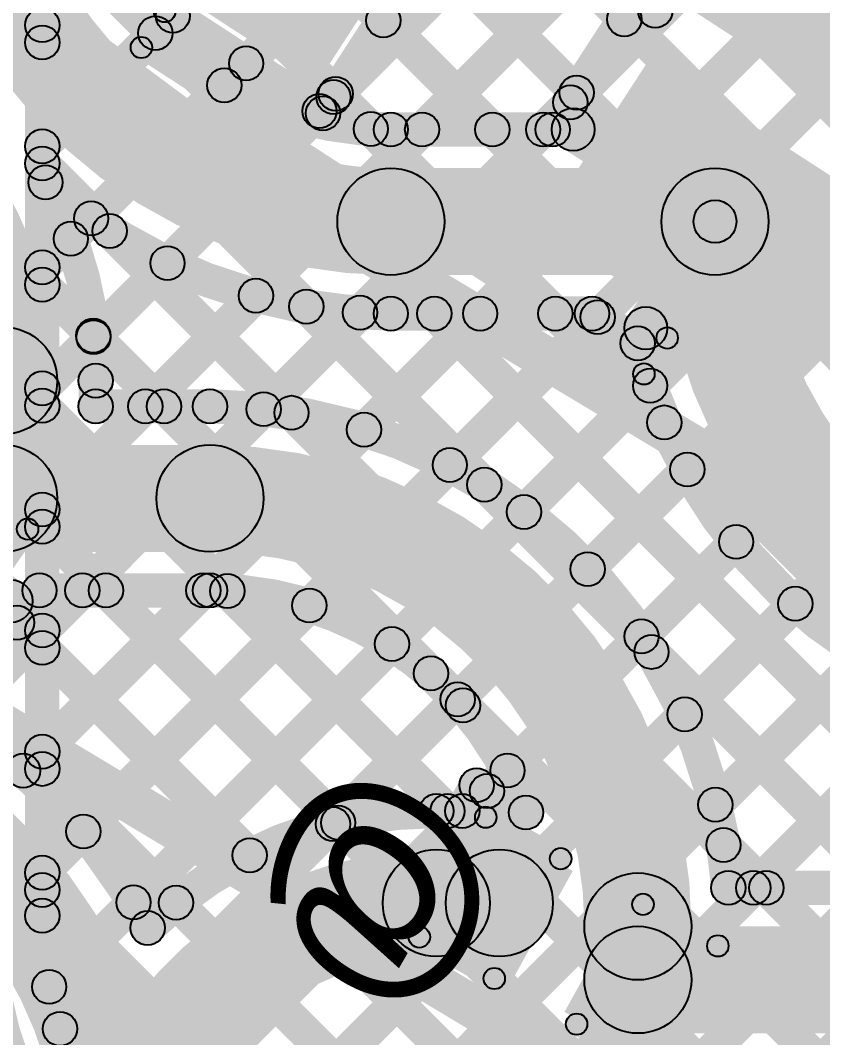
# Model space of a CAD drawing. Header units: millimetres. Extents: x -2.17 to 2.17, y -2.17 to 2.17.
# Drawn here: x -0.9051 to -0.7176, y -1.4411 to -1.2034 of the extents above; entities that cross this region are included whole.
import ezdxf

# ---------------------------------------------------------------- set-up
doc = ezdxf.new("R2010")
doc.units = ezdxf.units.MM
doc.header["$MEASUREMENT"] = 0
for name, color, linetype in [('BottomLayer', 5, 'Continuous'), ('Mechanical2', 216, 'Continuous'), ('TopLayer', 1, 'Continuous'), ('TopOverlay', 2, 'Continuous'), ('TopPaste', 8, 'Continuous'), ('TopSolder', 216, 'Continuous')]:
    doc.layers.add(name, color=color, linetype=linetype)

# ---------------------------------------------------------------- blocks, each defined once
blk = doc.blocks.new('WS2812B_M____182')
at = {"layer": 'TopLayer'}
for points in [[(0.03504, 0.05079), (0.09409, 0.05079), (0.09409, 0.01142), (0.03504, 0.01142)], [(-0.09409, -0.01142), (-0.03504, -0.01142), (-0.03504, -0.05079), (-0.09409, -0.05079)], [(0.03504, -0.01142), (0.09409, -0.01142), (0.09409, -0.05079), (0.03504, -0.05079)]]:
    blk.add_hatch(color=1, dxfattribs=at).paths.add_polyline_path(points)
at = {"layer": 'TopOverlay'}
h = blk.add_hatch(color=2, dxfattribs=at)
edge = h.paths.add_edge_path()
edge.add_arc((-0.07, -0.06), 0.0025, 0, 360)
h = blk.add_hatch(color=2, dxfattribs=at)
edge = h.paths.add_edge_path()
edge.add_arc((0.07, -0.06), 0.0025, 0, 360)
for points in [[(-0.0675, -0.07), (-0.0725, -0.07), (-0.0725, -0.06), (-0.0675, -0.06)], [(0.0725, -0.07), (0.0675, -0.07), (0.0675, -0.06), (0.0725, -0.06)], [(-0.07, -0.0725), (-0.07, -0.0675), (0.07, -0.0675), (0.07, -0.0725)]]:
    blk.add_hatch(color=2, dxfattribs=at).paths.add_polyline_path(points)
h = blk.add_hatch(color=2, dxfattribs=at)
edge = h.paths.add_edge_path()
edge.add_arc((-0.07, -0.07), 0.0025, 0, 360)
h = blk.add_hatch(color=2, dxfattribs=at)
edge = h.paths.add_edge_path()
edge.add_arc((-0.07, -0.07), 0.0025, 0, 360)
h = blk.add_hatch(color=2, dxfattribs=at)
edge = h.paths.add_edge_path()
edge.add_arc((0.07, -0.07), 0.0025, 0, 360)
h = blk.add_hatch(color=2, dxfattribs=at)
edge = h.paths.add_edge_path()
edge.add_arc((0.07, -0.07), 0.0025, 0, 360)
at = {"layer": 'TopPaste'}
for points in [[(0.03504, 0.05079), (0.09409, 0.05079), (0.09409, 0.01142), (0.03504, 0.01142)], [(-0.09409, -0.01142), (-0.03504, -0.01142), (-0.03504, -0.05079), (-0.09409, -0.05079)], [(0.03504, -0.01142), (0.09409, -0.01142), (0.09409, -0.05079), (0.03504, -0.05079)]]:
    blk.add_hatch(color=8, dxfattribs=at).paths.add_polyline_path(points)
at = {"layer": 'TopSolder'}
for points in [[(0.03104, 0.05479), (0.09809, 0.05479), (0.09809, 0.00742), (0.03104, 0.00742)], [(-0.09809, -0.00742), (-0.03104, -0.00742), (-0.03104, -0.05479), (-0.09809, -0.05479)], [(0.03104, -0.00742), (0.09809, -0.00742), (0.09809, -0.05479), (0.03104, -0.05479)]]:
    blk.add_hatch(color=216, dxfattribs=at).paths.add_polyline_path(points)
at = {"layer": 'TopOverlay'}
for centre in [(-0.07, -0.06), (0.07, -0.06), (-0.07, -0.07), (-0.07, -0.07), (0.07, -0.07), (0.07, -0.07)]:
    blk.add_circle(centre, 0.0025, dxfattribs=at)
blk = doc.blocks.new('C__0402_309')
at = {"layer": 'TopLayer'}
for points in [[(-0.0275, -0.0125), (-0.0275, 0.0125), (-0.0095, 0.0125), (-0.0095, -0.0125)], [(0.0095, -0.0125), (0.0095, 0.0125), (0.0275, 0.0125), (0.0275, -0.0125)]]:
    blk.add_hatch(color=1, dxfattribs=at).paths.add_polyline_path(points)
at = {"layer": 'TopOverlay'}
h = blk.add_hatch(color=2, dxfattribs=at)
edge = h.paths.add_edge_path()
edge.add_arc((-0.031, 0.016), 0.0025, 0, 360)
h = blk.add_hatch(color=2, dxfattribs=at)
edge = h.paths.add_edge_path()
edge.add_arc((-0.031, 0.016), 0.0025, 0, 360)
for points in [[(-0.011, 0.0185), (-0.011, 0.0135), (-0.031, 0.0135), (-0.031, 0.0185)], [(0.031, 0.0185), (0.031, 0.0135), (0.011, 0.0135), (0.011, 0.0185)], [(-0.0335, 0.016), (-0.0285, 0.016), (-0.0285, -0.016), (-0.0335, -0.016)], [(0.0285, 0.016), (0.0335, 0.016), (0.0335, -0.016), (0.0285, -0.016)], [(-0.011, -0.0135), (-0.011, -0.0185), (-0.031, -0.0185), (-0.031, -0.0135)], [(0.031, -0.0135), (0.031, -0.0185), (0.011, -0.0185), (0.011, -0.0135)]]:
    blk.add_hatch(color=2, dxfattribs=at).paths.add_polyline_path(points)
h = blk.add_hatch(color=2, dxfattribs=at)
edge = h.paths.add_edge_path()
edge.add_arc((-0.011, 0.016), 0.0025, 0, 360)
h = blk.add_hatch(color=2, dxfattribs=at)
edge = h.paths.add_edge_path()
edge.add_arc((0.011, 0.016), 0.0025, 0, 360)
h = blk.add_hatch(color=2, dxfattribs=at)
edge = h.paths.add_edge_path()
edge.add_arc((0.031, 0.016), 0.0025, 0, 360)
h = blk.add_hatch(color=2, dxfattribs=at)
edge = h.paths.add_edge_path()
edge.add_arc((0.031, 0.016), 0.0025, 0, 360)
h = blk.add_hatch(color=2, dxfattribs=at)
edge = h.paths.add_edge_path()
edge.add_arc((-0.031, -0.016), 0.0025, 0, 360)
h = blk.add_hatch(color=2, dxfattribs=at)
edge = h.paths.add_edge_path()
edge.add_arc((-0.031, -0.016), 0.0025, 0, 360)
h = blk.add_hatch(color=2, dxfattribs=at)
edge = h.paths.add_edge_path()
edge.add_arc((-0.011, -0.016), 0.0025, 0, 360)
h = blk.add_hatch(color=2, dxfattribs=at)
edge = h.paths.add_edge_path()
edge.add_arc((0.011, -0.016), 0.0025, 0, 360)
h = blk.add_hatch(color=2, dxfattribs=at)
edge = h.paths.add_edge_path()
edge.add_arc((0.031, -0.016), 0.0025, 0, 360)
h = blk.add_hatch(color=2, dxfattribs=at)
edge = h.paths.add_edge_path()
edge.add_arc((0.031, -0.016), 0.0025, 0, 360)
at = {"layer": 'TopPaste'}
for points in [[(-0.0275, -0.0125), (-0.0275, 0.0125), (-0.0095, 0.0125), (-0.0095, -0.0125)], [(0.0095, -0.0125), (0.0095, 0.0125), (0.0275, 0.0125), (0.0275, -0.0125)]]:
    blk.add_hatch(color=8, dxfattribs=at).paths.add_polyline_path(points)
at = {"layer": 'TopSolder'}
for points in [[(-0.02986, -0.01486), (-0.02986, 0.01486), (-0.00714, 0.01486), (-0.00714, -0.01486)], [(0.00714, -0.01486), (0.00714, 0.01486), (0.02986, 0.01486), (0.02986, -0.01486)]]:
    blk.add_hatch(color=216, dxfattribs=at).paths.add_polyline_path(points)
at = {"layer": 'TopOverlay'}
for centre in [(-0.031, 0.016), (-0.031, 0.016), (-0.011, 0.016), (0.011, 0.016), (0.031, 0.016), (0.031, 0.016), (-0.031, -0.016), (-0.031, -0.016), (-0.011, -0.016), (0.011, -0.016), (0.031, -0.016), (0.031, -0.016)]:
    blk.add_circle(centre, 0.0025, dxfattribs=at)
blk = doc.blocks.new('C__0402_310')
at = {"layer": 'TopLayer'}
for points in [[(-0.0275, -0.0125), (-0.0275, 0.0125), (-0.0095, 0.0125), (-0.0095, -0.0125)], [(0.0095, -0.0125), (0.0095, 0.0125), (0.0275, 0.0125), (0.0275, -0.0125)]]:
    blk.add_hatch(color=1, dxfattribs=at).paths.add_polyline_path(points)
at = {"layer": 'TopOverlay'}
h = blk.add_hatch(color=2, dxfattribs=at)
edge = h.paths.add_edge_path()
edge.add_arc((-0.031, 0.016), 0.0025, 0, 360)
h = blk.add_hatch(color=2, dxfattribs=at)
edge = h.paths.add_edge_path()
edge.add_arc((-0.031, 0.016), 0.0025, 0, 360)
for points in [[(-0.011, 0.0185), (-0.011, 0.0135), (-0.031, 0.0135), (-0.031, 0.0185)], [(0.031, 0.0185), (0.031, 0.0135), (0.011, 0.0135), (0.011, 0.0185)], [(-0.0335, 0.016), (-0.0285, 0.016), (-0.0285, -0.016), (-0.0335, -0.016)], [(0.0285, 0.016), (0.0335, 0.016), (0.0335, -0.016), (0.0285, -0.016)], [(-0.011, -0.0135), (-0.011, -0.0185), (-0.031, -0.0185), (-0.031, -0.0135)], [(0.031, -0.0135), (0.031, -0.0185), (0.011, -0.0185), (0.011, -0.0135)]]:
    blk.add_hatch(color=2, dxfattribs=at).paths.add_polyline_path(points)
h = blk.add_hatch(color=2, dxfattribs=at)
edge = h.paths.add_edge_path()
edge.add_arc((-0.011, 0.016), 0.0025, 0, 360)
h = blk.add_hatch(color=2, dxfattribs=at)
edge = h.paths.add_edge_path()
edge.add_arc((0.011, 0.016), 0.0025, 0, 360)
h = blk.add_hatch(color=2, dxfattribs=at)
edge = h.paths.add_edge_path()
edge.add_arc((0.031, 0.016), 0.0025, 0, 360)
h = blk.add_hatch(color=2, dxfattribs=at)
edge = h.paths.add_edge_path()
edge.add_arc((0.031, 0.016), 0.0025, 0, 360)
h = blk.add_hatch(color=2, dxfattribs=at)
edge = h.paths.add_edge_path()
edge.add_arc((-0.031, -0.016), 0.0025, 0, 360)
h = blk.add_hatch(color=2, dxfattribs=at)
edge = h.paths.add_edge_path()
edge.add_arc((-0.031, -0.016), 0.0025, 0, 360)
h = blk.add_hatch(color=2, dxfattribs=at)
edge = h.paths.add_edge_path()
edge.add_arc((-0.011, -0.016), 0.0025, 0, 360)
h = blk.add_hatch(color=2, dxfattribs=at)
edge = h.paths.add_edge_path()
edge.add_arc((0.011, -0.016), 0.0025, 0, 360)
h = blk.add_hatch(color=2, dxfattribs=at)
edge = h.paths.add_edge_path()
edge.add_arc((0.031, -0.016), 0.0025, 0, 360)
h = blk.add_hatch(color=2, dxfattribs=at)
edge = h.paths.add_edge_path()
edge.add_arc((0.031, -0.016), 0.0025, 0, 360)
at = {"layer": 'TopPaste'}
for points in [[(-0.0275, -0.0125), (-0.0275, 0.0125), (-0.0095, 0.0125), (-0.0095, -0.0125)], [(0.0095, -0.0125), (0.0095, 0.0125), (0.0275, 0.0125), (0.0275, -0.0125)]]:
    blk.add_hatch(color=8, dxfattribs=at).paths.add_polyline_path(points)
at = {"layer": 'TopSolder'}
for points in [[(-0.02986, -0.01486), (-0.02986, 0.01486), (-0.00714, 0.01486), (-0.00714, -0.01486)], [(0.00714, -0.01486), (0.00714, 0.01486), (0.02986, 0.01486), (0.02986, -0.01486)]]:
    blk.add_hatch(color=216, dxfattribs=at).paths.add_polyline_path(points)
at = {"layer": 'TopOverlay'}
for centre in [(-0.031, 0.016), (-0.031, 0.016), (-0.011, 0.016), (0.011, 0.016), (0.031, 0.016), (0.031, 0.016), (-0.031, -0.016), (-0.031, -0.016), (-0.011, -0.016), (0.011, -0.016), (0.031, -0.016), (0.031, -0.016)]:
    blk.add_circle(centre, 0.0025, dxfattribs=at)

msp = doc.modelspace()

# ---------------------------------------------------------------- hatches: boundary and pattern name
at = {"layer": 'BottomLayer'}
for points in [[(-0.896, -1.41261), (-0.904, -1.41261), (-0.904, -0.84648), (-0.896, -0.84648)], [(-0.89717, -1.20739), (-0.90283, -1.20173), (-0.6789, -0.9778), (-0.67324, -0.98346)], [(-0.89717, -1.23567), (-0.90283, -1.23002), (-0.67134, -0.99852), (-0.66568, -1.00418)], [(-0.86284, -1.48419), (-0.8685, -1.47853), (-0.39683, -1.00686), (-0.39117, -1.01252)], [(-0.89717, -1.26396), (-0.90283, -1.2583), (-0.66496, -1.02043), (-0.6593, -1.02609)], [(-0.90283, -1.04172), (-0.89717, -1.03606), (-0.43141, -1.50183), (-0.43706, -1.50748)], [(-0.84491, -1.49454), (-0.85057, -1.48889), (-0.39683, -1.03514), (-0.39117, -1.0408)], [(-0.89717, -1.29224), (-0.90283, -1.28658), (-0.65561, -1.03937), (-0.64995, -1.04502)], [(-0.89717, -1.32053), (-0.90283, -1.31487), (-0.64187, -1.05391), (-0.63621, -1.05957)], [(-0.89717, -1.34881), (-0.90283, -1.34315), (-0.62385, -1.06417), (-0.61819, -1.06983)], [(-0.90283, -1.07), (-0.89717, -1.06435), (-0.46015, -1.50137), (-0.46581, -1.50703)], [(-0.82274, -1.50066), (-0.8284, -1.495), (-0.39683, -1.06343), (-0.39117, -1.06908)], [(-0.89717, -1.37709), (-0.90283, -1.37144), (-0.60016, -1.06877), (-0.59451, -1.07443)], [(-0.89555, -1.43204), (-0.90121, -1.42639), (-0.5436, -1.06878), (-0.53795, -1.07444)], [(-0.88843, -1.45321), (-0.89409, -1.44755), (-0.51532, -1.06878), (-0.50966, -1.07444)], [(-0.87733, -1.47039), (-0.88298, -1.46473), (-0.48704, -1.06878), (-0.48138, -1.07444)], [(-0.89717, -1.40538), (-0.90283, -1.39972), (-0.57417, -1.07107), (-0.56852, -1.07672)], [(-0.90283, -1.09829), (-0.89717, -1.09263), (-0.48889, -1.50091), (-0.49455, -1.50657)], [(-0.79549, -1.50169), (-0.80115, -1.49603), (-0.39683, -1.09171), (-0.39117, -1.09737)], [(-0.90283, -1.12657), (-0.89717, -1.12092), (-0.51763, -1.50045), (-0.52329, -1.50611)], [(-0.76765, -1.50213), (-0.77331, -1.49647), (-0.39683, -1.12), (-0.39117, -1.12565)], [(-0.90283, -1.15486), (-0.89717, -1.1492), (-0.54637, -1.5), (-0.55203, -1.50565)], [(-0.90283, -1.18314), (-0.89717, -1.17748), (-0.57512, -1.49954), (-0.58077, -1.5052)], [(-0.90283, -1.21143), (-0.89717, -1.20577), (-0.60386, -1.49908), (-0.60952, -1.50474)], [(-0.90283, -1.23971), (-0.89717, -1.23405), (-0.6326, -1.49862), (-0.63826, -1.50428)], [(-0.90283, -1.26799), (-0.89717, -1.26234), (-0.66134, -1.49817), (-0.667, -1.50382)], [(-0.90283, -1.29628), (-0.89717, -1.29062), (-0.69008, -1.49771), (-0.69574, -1.50337)], [(-0.90283, -1.32456), (-0.89717, -1.31891), (-0.71883, -1.49725), (-0.72448, -1.50291)], [(-0.90283, -1.35285), (-0.89717, -1.34719), (-0.74757, -1.49679), (-0.75323, -1.50245)], [(-0.90283, -1.38113), (-0.89717, -1.37547), (-0.77631, -1.49634), (-0.78197, -1.50199)], [(-0.90283, -1.40942), (-0.89717, -1.40376), (-0.80505, -1.49588), (-0.81071, -1.50153)], [(-0.89867, -1.44186), (-0.89301, -1.4362), (-0.83759, -1.49162), (-0.84325, -1.49728)]]:
    msp.add_hatch(color=5, dxfattribs=at).paths.add_polyline_path(points)
h = msp.add_hatch(color=5, dxfattribs=at)
edge = h.paths.add_edge_path()
edge.add_arc((-0.9, -1.20456), 0.004, 0, 360)
h = msp.add_hatch(color=5, dxfattribs=at)
edge = h.paths.add_edge_path()
edge.add_arc((-0.9, -1.2086), 0.004, 0, 360)
h = msp.add_hatch(color=5, dxfattribs=at)
edge = h.paths.add_edge_path()
edge.add_arc((-0.9, -1.23284), 0.004, 0, 360)
h = msp.add_hatch(color=5, dxfattribs=at)
edge = h.paths.add_edge_path()
edge.add_arc((-0.9, -1.23688), 0.004, 0, 360)
h = msp.add_hatch(color=5, dxfattribs=at)
edge = h.paths.add_edge_path()
edge.add_arc((-0.9, -1.26113), 0.004, 0, 360)
h = msp.add_hatch(color=5, dxfattribs=at)
edge = h.paths.add_edge_path()
edge.add_arc((-0.9, -1.26517), 0.004, 0, 360)
h = msp.add_hatch(color=5, dxfattribs=at)
edge = h.paths.add_edge_path()
edge.add_arc((-0.9, -1.28941), 0.004, 0, 360)
h = msp.add_hatch(color=5, dxfattribs=at)
edge = h.paths.add_edge_path()
edge.add_arc((-0.9, -1.29345), 0.004, 0, 360)
h = msp.add_hatch(color=5, dxfattribs=at)
edge = h.paths.add_edge_path()
edge.add_arc((-0.9, -1.3177), 0.004, 0, 360)
h = msp.add_hatch(color=5, dxfattribs=at)
edge = h.paths.add_edge_path()
edge.add_arc((-0.9, -1.32173), 0.004, 0, 360)
h = msp.add_hatch(color=5, dxfattribs=at)
edge = h.paths.add_edge_path()
edge.add_arc((-0.9, -1.34598), 0.004, 0, 360)
h = msp.add_hatch(color=5, dxfattribs=at)
edge = h.paths.add_edge_path()
edge.add_arc((-0.9, -1.35002), 0.004, 0, 360)
h = msp.add_hatch(color=5, dxfattribs=at)
edge = h.paths.add_edge_path()
edge.add_arc((-0.9, -1.37427), 0.004, 0, 360)
h = msp.add_hatch(color=5, dxfattribs=at)
edge = h.paths.add_edge_path()
edge.add_arc((-0.9, -1.3783), 0.004, 0, 360)
h = msp.add_hatch(color=5, dxfattribs=at)
edge = h.paths.add_edge_path()
edge.add_arc((-0.9, -1.40255), 0.004, 0, 360)
h = msp.add_hatch(color=5, dxfattribs=at)
edge = h.paths.add_edge_path()
edge.add_arc((-0.9, -1.40659), 0.004, 0, 360)
h = msp.add_hatch(color=5, dxfattribs=at)
edge = h.paths.add_edge_path()
edge.add_arc((-0.9, -1.41261), 0.004, 0, 360)
h = msp.add_hatch(color=5, dxfattribs=at)
edge = h.paths.add_edge_path()
edge.add_arc((-0.9, -1.41261), 0.004, 0, 360)
h = msp.add_hatch(color=5, dxfattribs=at)
edge = h.paths.add_edge_path()
edge.add_arc((-0.89838, -1.42922), 0.004, 0, 360)
h = msp.add_hatch(color=5, dxfattribs=at)
edge = h.paths.add_edge_path()
edge.add_arc((-0.89584, -1.43903), 0.004, 0, 360)
at = {"layer": 'TopLayer'}
for points in [[(-0.82911, -1.22418), (-0.83476, -1.21852), (-0.76285, -1.14661), (-0.75719, -1.15226)], [(-0.80841, -1.23176), (-0.81407, -1.22611), (-0.7352, -1.14725), (-0.72955, -1.1529)], [(-0.80086, -1.17197), (-0.7952, -1.16631), (-0.76117, -1.20035), (-0.76683, -1.206)], [(-0.83105, -1.22732), (-0.83776, -1.22297), (-0.80651, -1.17485), (-0.7998, -1.17921)], [(-0.812, -1.18912), (-0.80634, -1.18346), (-0.77231, -1.2175), (-0.77796, -1.22315)], [(-0.8871, -1.19569), (-0.88275, -1.18898), (-0.83222, -1.22179), (-0.83658, -1.2285)], [(-0.76313, -1.20183), (-0.75877, -1.19512), (-0.75458, -1.19785), (-0.75893, -1.20456)], [(-0.77737, -1.23111), (-0.78408, -1.22676), (-0.7643, -1.1963), (-0.75759, -1.20066)], [(-0.87074, -1.20924), (-0.8764, -1.20359), (-0.87233, -1.19952), (-0.86668, -1.20518)], [(-0.82313, -1.20627), (-0.81748, -1.20061), (-0.79198, -1.22611), (-0.79764, -1.23176)], [(-0.85464, -1.22143), (-0.8603, -1.21577), (-0.85518, -1.21066), (-0.84953, -1.21631)], [(-0.83238, -1.22745), (-0.83804, -1.22179), (-0.83476, -1.21852), (-0.82911, -1.22418)], [(-0.83427, -1.22342), (-0.82861, -1.21776), (-0.8204, -1.22597), (-0.82606, -1.23162)], [(-0.78013, -1.23176), (-0.78578, -1.22611), (-0.77943, -1.21976), (-0.77378, -1.22541)], [(-0.81854, -1.23294), (-0.81854, -1.22494), (-0.78073, -1.22494), (-0.78073, -1.23294)], [(-0.77866, -1.2331), (-0.77322, -1.22471), (-0.74007, -1.24624), (-0.74551, -1.25463)], [(-0.81854, -1.26294), (-0.81854, -1.23794), (-0.74279, -1.23794), (-0.74279, -1.26294)], [(-0.89049, -1.25728), (-0.89615, -1.25162), (-0.89141, -1.24689), (-0.88576, -1.25254)], [(-0.74551, -1.25463), (-0.74007, -1.24624), (-0.70692, -1.26777), (-0.71236, -1.27616)], [(-0.88707, -1.25547), (-0.88141, -1.24981), (-0.83894, -1.29228), (-0.8446, -1.29794)], [(-0.75476, -1.27805), (-0.76315, -1.27261), (-0.74698, -1.24771), (-0.7386, -1.25316)], [(-0.8852, -1.28027), (-0.89086, -1.27462), (-0.87357, -1.25732), (-0.86791, -1.26298)], [(-0.87308, -1.29644), (-0.87874, -1.29078), (-0.8529, -1.26494), (-0.84725, -1.2706)], [(-0.84545, -1.29709), (-0.85111, -1.29143), (-0.82857, -1.26889), (-0.82291, -1.27455)], [(-0.8411, -1.27315), (-0.83545, -1.26749), (-0.79385, -1.30909), (-0.7995, -1.31475)], [(-0.81854, -1.27594), (-0.81854, -1.26794), (-0.77153, -1.26794), (-0.77153, -1.27594)], [(-0.77371, -1.27529), (-0.76935, -1.26858), (-0.75867, -1.27552), (-0.76302, -1.28223)], [(-0.82198, -1.3019), (-0.82763, -1.29624), (-0.8005, -1.26911), (-0.79484, -1.27476)], [(-0.81121, -1.27476), (-0.80555, -1.26911), (-0.6714, -1.40325), (-0.67706, -1.40891)], [(-0.80193, -1.31014), (-0.80759, -1.30449), (-0.77306, -1.26995), (-0.7674, -1.27561)], [(-0.78292, -1.27476), (-0.77726, -1.26911), (-0.75183, -1.29455), (-0.75748, -1.3002)], [(-0.8909, -1.27992), (-0.88524, -1.27427), (-0.86873, -1.29078), (-0.87438, -1.29644)], [(-0.8965, -1.31511), (-0.9215, -1.31511), (-0.9215, -1.28761), (-0.8965, -1.28761)], [(-0.8835, -1.29361), (-0.8915, -1.29361), (-0.8915, -1.28761), (-0.8835, -1.28761)], [(-0.78461, -1.3211), (-0.79027, -1.31544), (-0.76078, -1.28596), (-0.75512, -1.29161)], [(-0.8875, -1.29761), (-0.8875, -1.28961), (-0.86082, -1.28961), (-0.86082, -1.29761)], [(-0.909, -1.32761), (-0.909, -1.30261), (-0.86082, -1.30261), (-0.86082, -1.32761)], [(-0.7697, -1.33447), (-0.77535, -1.32882), (-0.75208, -1.30554), (-0.74643, -1.3112)], [(-0.75713, -1.35019), (-0.76279, -1.34453), (-0.74069, -1.32244), (-0.73503, -1.32809)], [(-0.92571, -1.33232), (-0.91998, -1.32413), (-0.90441, -1.33502), (-0.91015, -1.34322)], [(-0.90064, -1.34061), (-0.90064, -1.33261), (-0.86082, -1.33261), (-0.86082, -1.34061)], [(-0.91808, -1.36972), (-0.92374, -1.36407), (-0.89346, -1.33378), (-0.8878, -1.33944)], [(-0.91593, -1.36542), (-0.92248, -1.36083), (-0.90392, -1.33432), (-0.89736, -1.3389)], [(-0.90163, -1.38156), (-0.90729, -1.3759), (-0.86517, -1.33378), (-0.85951, -1.33944)], [(-0.88795, -1.33944), (-0.8823, -1.33378), (-0.82802, -1.38806), (-0.83367, -1.39372)], [(-0.85956, -1.33954), (-0.85391, -1.33389), (-0.80248, -1.38531), (-0.80814, -1.39097)], [(-0.88755, -1.39576), (-0.89321, -1.3901), (-0.84041, -1.3373), (-0.83475, -1.34296)], [(-0.74705, -1.3684), (-0.75271, -1.36274), (-0.72686, -1.33689), (-0.72121, -1.34255)], [(-0.90873, -1.34695), (-0.90307, -1.34129), (-0.8487, -1.39567), (-0.85435, -1.40132)], [(-0.87584, -1.41233), (-0.88149, -1.40667), (-0.82112, -1.3463), (-0.81546, -1.35196)], [(-0.76046, -1.35379), (-0.7548, -1.34814), (-0.69969, -1.40325), (-0.70535, -1.40891)], [(-0.73987, -1.3895), (-0.74552, -1.38384), (-0.71063, -1.34895), (-0.70498, -1.3546)], [(-0.81201, -1.35882), (-0.80635, -1.35316), (-0.79887, -1.36064), (-0.80453, -1.3663)], [(-0.92038, -1.36358), (-0.91472, -1.35793), (-0.8659, -1.40674), (-0.87156, -1.4124)], [(-0.82925, -1.39403), (-0.83491, -1.38837), (-0.80578, -1.35924), (-0.80012, -1.3649)], [(-0.73099, -1.40891), (-0.73665, -1.40325), (-0.6918, -1.3584), (-0.68615, -1.36406)], [(-0.79323, -1.38629), (-0.79889, -1.38063), (-0.79411, -1.37586), (-0.78845, -1.38151)], [(-0.79834, -1.39008), (-0.80534, -1.3862), (-0.802, -1.38017), (-0.795, -1.38405)], [(-0.80044, -1.38561), (-0.79656, -1.37861), (-0.78503, -1.38501), (-0.7889, -1.392)], [(-0.80793, -1.39214), (-0.80793, -1.38414), (-0.80184, -1.38414), (-0.80184, -1.39214)], [(-0.74365, -1.39889), (-0.73799, -1.39323), (-0.72797, -1.40325), (-0.73363, -1.40891)], [(-0.80793, -1.42214), (-0.80793, -1.39714), (-0.79318, -1.39714), (-0.79318, -1.42214)], [(-0.73966, -1.41008), (-0.73966, -1.40208), (-0.65123, -1.40208), (-0.65123, -1.41008)], [(-0.74832, -1.42758), (-0.77332, -1.42758), (-0.77332, -1.41511), (-0.74832, -1.41511)], [(-0.76082, -1.44008), (-0.76082, -1.41508), (-0.65123, -1.41508), (-0.65123, -1.44008)]]:
    msp.add_hatch(color=1, dxfattribs=at).paths.add_polyline_path(points)
h = msp.add_hatch(color=1, dxfattribs=at)
edge = h.paths.add_edge_path()
edge.add_arc((-0.75675, -1.2012), 0.004, 0, 360)
h = msp.add_hatch(color=1, dxfattribs=at)
edge = h.paths.add_edge_path()
edge.add_arc((-0.75675, -1.2012), 0.004, 0, 360)
h = msp.add_hatch(color=1, dxfattribs=at)
edge = h.paths.add_edge_path()
edge.add_arc((-0.8695, -1.20235), 0.004, 0, 360)
h = msp.add_hatch(color=1, dxfattribs=at)
edge = h.paths.add_edge_path()
edge.add_arc((-0.8203, -1.20344), 0.004, 0, 360)
h = msp.add_hatch(color=1, dxfattribs=at)
edge = h.paths.add_edge_path()
edge.add_arc((-0.764, -1.20318), 0.004, 0, 360)
h = msp.add_hatch(color=1, dxfattribs=at)
edge = h.paths.add_edge_path()
edge.add_arc((-0.87357, -1.20642), 0.004, 0, 360)
h = msp.add_hatch(color=1, dxfattribs=at)
edge = h.paths.add_edge_path()
edge.add_arc((-0.85236, -1.21349), 0.004, 0, 360)
h = msp.add_hatch(color=1, dxfattribs=at)
edge = h.paths.add_edge_path()
edge.add_arc((-0.85747, -1.2186), 0.004, 0, 360)
h = msp.add_hatch(color=1, dxfattribs=at)
edge = h.paths.add_edge_path()
edge.add_arc((-0.83144, -1.22059), 0.004, 0, 360)
h = msp.add_hatch(color=1, dxfattribs=at)
edge = h.paths.add_edge_path()
edge.add_arc((-0.77514, -1.22032), 0.004, 0, 360)
h = msp.add_hatch(color=1, dxfattribs=at)
edge = h.paths.add_edge_path()
edge.add_arc((-0.83194, -1.22135), 0.004, 0, 360)
h = msp.add_hatch(color=1, dxfattribs=at)
edge = h.paths.add_edge_path()
edge.add_arc((-0.83194, -1.22135), 0.004, 0, 360)
h = msp.add_hatch(color=1, dxfattribs=at)
edge = h.paths.add_edge_path()
edge.add_arc((-0.7766, -1.22259), 0.004, 0, 360)
h = msp.add_hatch(color=1, dxfattribs=at)
edge = h.paths.add_edge_path()
edge.add_arc((-0.83521, -1.22462), 0.004, 0, 360)
h = msp.add_hatch(color=1, dxfattribs=at)
edge = h.paths.add_edge_path()
edge.add_arc((-0.8344, -1.22515), 0.004, 0, 360)
h = msp.add_hatch(color=1, dxfattribs=at)
edge = h.paths.add_edge_path()
edge.add_arc((-0.8344, -1.22515), 0.004, 0, 360)
h = msp.add_hatch(color=1, dxfattribs=at)
edge = h.paths.add_edge_path()
edge.add_arc((-0.77594, -1.22891), 0.005, 0, 360)
h = msp.add_hatch(color=1, dxfattribs=at)
edge = h.paths.add_edge_path()
edge.add_arc((-0.82323, -1.2288), 0.004, 0, 360)
h = msp.add_hatch(color=1, dxfattribs=at)
edge = h.paths.add_edge_path()
edge.add_arc((-0.81854, -1.22894), 0.004, 0, 360)
h = msp.add_hatch(color=1, dxfattribs=at)
edge = h.paths.add_edge_path()
edge.add_arc((-0.81854, -1.22894), 0.004, 0, 360)
h = msp.add_hatch(color=1, dxfattribs=at)
edge = h.paths.add_edge_path()
edge.add_arc((-0.81124, -1.22894), 0.004, 0, 360)
h = msp.add_hatch(color=1, dxfattribs=at)
edge = h.paths.add_edge_path()
edge.add_arc((-0.79481, -1.22894), 0.004, 0, 360)
h = msp.add_hatch(color=1, dxfattribs=at)
edge = h.paths.add_edge_path()
edge.add_arc((-0.78295, -1.22894), 0.004, 0, 360)
h = msp.add_hatch(color=1, dxfattribs=at)
edge = h.paths.add_edge_path()
edge.add_arc((-0.78073, -1.22894), 0.004, 0, 360)
h = msp.add_hatch(color=1, dxfattribs=at)
edge = h.paths.add_edge_path()
edge.add_arc((-0.78073, -1.22894), 0.004, 0, 360)
h = msp.add_hatch(color=1, dxfattribs=at)
edge = h.paths.add_edge_path()
edge.add_arc((-0.89924, -1.24127), 0.004, 0, 360)
h = msp.add_hatch(color=1, dxfattribs=at)
edge = h.paths.add_edge_path()
edge.add_arc((-0.89924, -1.24127), 0.004, 0, 360)
h = msp.add_hatch(color=1, dxfattribs=at)
edge = h.paths.add_edge_path()
edge.add_arc((-0.81854, -1.25044), 0.0125, 0, 360)
h = msp.add_hatch(color=1, dxfattribs=at)
edge = h.paths.add_edge_path()
edge.add_arc((-0.81854, -1.25044), 0.0125, 0, 360)
h = msp.add_hatch(color=1, dxfattribs=at)
edge = h.paths.add_edge_path()
edge.add_arc((-0.74279, -1.25044), 0.0125, 0, 360)
h = msp.add_hatch(color=1, dxfattribs=at)
edge = h.paths.add_edge_path()
edge.add_arc((-0.74279, -1.25044), 0.0125, 0, 360)
h = msp.add_hatch(color=1, dxfattribs=at)
edge = h.paths.add_edge_path()
edge.add_arc((-0.88858, -1.24971), 0.004, 0, 360)
h = msp.add_hatch(color=1, dxfattribs=at)
edge = h.paths.add_edge_path()
edge.add_arc((-0.74279, -1.25044), 0.005, 0, 360)
h = msp.add_hatch(color=1, dxfattribs=at)
edge = h.paths.add_edge_path()
edge.add_arc((-0.74279, -1.25044), 0.005, 0, 360)
h = msp.add_hatch(color=1, dxfattribs=at)
edge = h.paths.add_edge_path()
edge.add_arc((-0.74279, -1.25044), 0.005, 0, 360)
h = msp.add_hatch(color=1, dxfattribs=at)
edge = h.paths.add_edge_path()
edge.add_arc((-0.88424, -1.25264), 0.004, 0, 360)
h = msp.add_hatch(color=1, dxfattribs=at)
edge = h.paths.add_edge_path()
edge.add_arc((-0.89332, -1.25445), 0.004, 0, 360)
h = msp.add_hatch(color=1, dxfattribs=at)
edge = h.paths.add_edge_path()
edge.add_arc((-0.87074, -1.26015), 0.004, 0, 360)
h = msp.add_hatch(color=1, dxfattribs=at)
edge = h.paths.add_edge_path()
edge.add_arc((-0.85007, -1.26777), 0.004, 0, 360)
h = msp.add_hatch(color=1, dxfattribs=at)
edge = h.paths.add_edge_path()
edge.add_arc((-0.83827, -1.27032), 0.004, 0, 360)
h = msp.add_hatch(color=1, dxfattribs=at)
edge = h.paths.add_edge_path()
edge.add_arc((-0.82574, -1.27172), 0.004, 0, 360)
h = msp.add_hatch(color=1, dxfattribs=at)
edge = h.paths.add_edge_path()
edge.add_arc((-0.81854, -1.27194), 0.004, 0, 360)
h = msp.add_hatch(color=1, dxfattribs=at)
edge = h.paths.add_edge_path()
edge.add_arc((-0.81854, -1.27194), 0.004, 0, 360)
h = msp.add_hatch(color=1, dxfattribs=at)
edge = h.paths.add_edge_path()
edge.add_arc((-0.80838, -1.27194), 0.004, 0, 360)
h = msp.add_hatch(color=1, dxfattribs=at)
edge = h.paths.add_edge_path()
edge.add_arc((-0.79767, -1.27194), 0.004, 0, 360)
h = msp.add_hatch(color=1, dxfattribs=at)
edge = h.paths.add_edge_path()
edge.add_arc((-0.78009, -1.27194), 0.004, 0, 360)
h = msp.add_hatch(color=1, dxfattribs=at)
edge = h.paths.add_edge_path()
edge.add_arc((-0.77153, -1.27194), 0.004, 0, 360)
h = msp.add_hatch(color=1, dxfattribs=at)
edge = h.paths.add_edge_path()
edge.add_arc((-0.77153, -1.27194), 0.004, 0, 360)
h = msp.add_hatch(color=1, dxfattribs=at)
edge = h.paths.add_edge_path()
edge.add_arc((-0.77023, -1.27278), 0.004, 0, 360)
h = msp.add_hatch(color=1, dxfattribs=at)
edge = h.paths.add_edge_path()
edge.add_arc((-0.75896, -1.27533), 0.005, 0, 360)
h = msp.add_hatch(color=1, dxfattribs=at)
edge = h.paths.add_edge_path()
edge.add_arc((-0.88807, -1.2771), 0.004, 0, 360)
h = msp.add_hatch(color=1, dxfattribs=at)
edge = h.paths.add_edge_path()
edge.add_arc((-0.88803, -1.27745), 0.004, 0, 360)
h = msp.add_hatch(color=1, dxfattribs=at)
edge = h.paths.add_edge_path()
edge.add_arc((-0.909, -1.28761), 0.0125, 0, 360)
h = msp.add_hatch(color=1, dxfattribs=at)
edge = h.paths.add_edge_path()
edge.add_arc((-0.909, -1.28761), 0.0125, 0, 360)
h = msp.add_hatch(color=1, dxfattribs=at)
edge = h.paths.add_edge_path()
edge.add_arc((-0.76085, -1.27887), 0.004, 0, 360)
h = msp.add_hatch(color=1, dxfattribs=at)
edge = h.paths.add_edge_path()
edge.add_arc((-0.76085, -1.27887), 0.004, 0, 360)
h = msp.add_hatch(color=1, dxfattribs=at)
edge = h.paths.add_edge_path()
edge.add_arc((-0.8875, -1.28761), 0.004, 0, 360)
h = msp.add_hatch(color=1, dxfattribs=at)
edge = h.paths.add_edge_path()
edge.add_arc((-0.8875, -1.28761), 0.004, 0, 360)
h = msp.add_hatch(color=1, dxfattribs=at)
edge = h.paths.add_edge_path()
edge.add_arc((-0.75795, -1.28878), 0.004, 0, 360)
h = msp.add_hatch(color=1, dxfattribs=at)
edge = h.paths.add_edge_path()
edge.add_arc((-0.8875, -1.29361), 0.004, 0, 360)
h = msp.add_hatch(color=1, dxfattribs=at)
edge = h.paths.add_edge_path()
edge.add_arc((-0.8875, -1.29361), 0.004, 0, 360)
h = msp.add_hatch(color=1, dxfattribs=at)
edge = h.paths.add_edge_path()
edge.add_arc((-0.87591, -1.29361), 0.004, 0, 360)
h = msp.add_hatch(color=1, dxfattribs=at)
edge = h.paths.add_edge_path()
edge.add_arc((-0.87156, -1.29361), 0.004, 0, 360)
h = msp.add_hatch(color=1, dxfattribs=at)
edge = h.paths.add_edge_path()
edge.add_arc((-0.86082, -1.29361), 0.004, 0, 360)
h = msp.add_hatch(color=1, dxfattribs=at)
edge = h.paths.add_edge_path()
edge.add_arc((-0.86082, -1.29361), 0.004, 0, 360)
h = msp.add_hatch(color=1, dxfattribs=at)
edge = h.paths.add_edge_path()
edge.add_arc((-0.84828, -1.29426), 0.004, 0, 360)
h = msp.add_hatch(color=1, dxfattribs=at)
edge = h.paths.add_edge_path()
edge.add_arc((-0.84177, -1.29511), 0.004, 0, 360)
h = msp.add_hatch(color=1, dxfattribs=at)
edge = h.paths.add_edge_path()
edge.add_arc((-0.8248, -1.29907), 0.004, 0, 360)
h = msp.add_hatch(color=1, dxfattribs=at)
edge = h.paths.add_edge_path()
edge.add_arc((-0.75465, -1.29737), 0.004, 0, 360)
h = msp.add_hatch(color=1, dxfattribs=at)
edge = h.paths.add_edge_path()
edge.add_arc((-0.909, -1.31511), 0.0125, 0, 360)
h = msp.add_hatch(color=1, dxfattribs=at)
edge = h.paths.add_edge_path()
edge.add_arc((-0.909, -1.31511), 0.0125, 0, 360)
h = msp.add_hatch(color=1, dxfattribs=at)
edge = h.paths.add_edge_path()
edge.add_arc((-0.86082, -1.31511), 0.0125, 0, 360)
h = msp.add_hatch(color=1, dxfattribs=at)
edge = h.paths.add_edge_path()
edge.add_arc((-0.86082, -1.31511), 0.0125, 0, 360)
h = msp.add_hatch(color=1, dxfattribs=at)
edge = h.paths.add_edge_path()
edge.add_arc((-0.80476, -1.30731), 0.004, 0, 360)
h = msp.add_hatch(color=1, dxfattribs=at)
edge = h.paths.add_edge_path()
edge.add_arc((-0.74925, -1.30837), 0.004, 0, 360)
h = msp.add_hatch(color=1, dxfattribs=at)
edge = h.paths.add_edge_path()
edge.add_arc((-0.79668, -1.31192), 0.004, 0, 360)
h = msp.add_hatch(color=1, dxfattribs=at)
edge = h.paths.add_edge_path()
edge.add_arc((-0.78744, -1.31827), 0.004, 0, 360)
h = msp.add_hatch(color=1, dxfattribs=at)
edge = h.paths.add_edge_path()
edge.add_arc((-0.73786, -1.32526), 0.004, 0, 360)
h = msp.add_hatch(color=1, dxfattribs=at)
edge = h.paths.add_edge_path()
edge.add_arc((-0.77253, -1.33164), 0.004, 0, 360)
h = msp.add_hatch(color=1, dxfattribs=at)
edge = h.paths.add_edge_path()
edge.add_arc((-0.90064, -1.33661), 0.004, 0, 360)
h = msp.add_hatch(color=1, dxfattribs=at)
edge = h.paths.add_edge_path()
edge.add_arc((-0.90064, -1.33661), 0.004, 0, 360)
h = msp.add_hatch(color=1, dxfattribs=at)
edge = h.paths.add_edge_path()
edge.add_arc((-0.89063, -1.33661), 0.004, 0, 360)
h = msp.add_hatch(color=1, dxfattribs=at)
edge = h.paths.add_edge_path()
edge.add_arc((-0.88512, -1.33661), 0.004, 0, 360)
h = msp.add_hatch(color=1, dxfattribs=at)
edge = h.paths.add_edge_path()
edge.add_arc((-0.86234, -1.33661), 0.004, 0, 360)
h = msp.add_hatch(color=1, dxfattribs=at)
edge = h.paths.add_edge_path()
edge.add_arc((-0.86082, -1.33661), 0.004, 0, 360)
h = msp.add_hatch(color=1, dxfattribs=at)
edge = h.paths.add_edge_path()
edge.add_arc((-0.86082, -1.33661), 0.004, 0, 360)
h = msp.add_hatch(color=1, dxfattribs=at)
edge = h.paths.add_edge_path()
edge.add_arc((-0.85673, -1.33672), 0.004, 0, 360)
h = msp.add_hatch(color=1, dxfattribs=at)
edge = h.paths.add_edge_path()
edge.add_arc((-0.90728, -1.33912), 0.005, 0, 360)
h = msp.add_hatch(color=1, dxfattribs=at)
edge = h.paths.add_edge_path()
edge.add_arc((-0.83758, -1.34013), 0.004, 0, 360)
h = msp.add_hatch(color=1, dxfattribs=at)
edge = h.paths.add_edge_path()
edge.add_arc((-0.72403, -1.33972), 0.004, 0, 360)
h = msp.add_hatch(color=1, dxfattribs=at)
edge = h.paths.add_edge_path()
edge.add_arc((-0.9059, -1.34412), 0.004, 0, 360)
h = msp.add_hatch(color=1, dxfattribs=at)
edge = h.paths.add_edge_path()
edge.add_arc((-0.81829, -1.34913), 0.004, 0, 360)
h = msp.add_hatch(color=1, dxfattribs=at)
edge = h.paths.add_edge_path()
edge.add_arc((-0.75996, -1.34736), 0.004, 0, 360)
h = msp.add_hatch(color=1, dxfattribs=at)
edge = h.paths.add_edge_path()
edge.add_arc((-0.75763, -1.35097), 0.004, 0, 360)
h = msp.add_hatch(color=1, dxfattribs=at)
edge = h.paths.add_edge_path()
edge.add_arc((-0.80918, -1.35599), 0.004, 0, 360)
h = msp.add_hatch(color=1, dxfattribs=at)
edge = h.paths.add_edge_path()
edge.add_arc((-0.80295, -1.36207), 0.004, 0, 360)
h = msp.add_hatch(color=1, dxfattribs=at)
edge = h.paths.add_edge_path()
edge.add_arc((-0.8017, -1.36347), 0.004, 0, 360)
h = msp.add_hatch(color=1, dxfattribs=at)
edge = h.paths.add_edge_path()
edge.add_arc((-0.74988, -1.36557), 0.004, 0, 360)
h = msp.add_hatch(color=1, dxfattribs=at)
edge = h.paths.add_edge_path()
edge.add_arc((-0.90446, -1.37873), 0.004, 0, 360)
h = msp.add_hatch(color=1, dxfattribs=at)
edge = h.paths.add_edge_path()
edge.add_arc((-0.79128, -1.37868), 0.004, 0, 360)
h = msp.add_hatch(color=1, dxfattribs=at)
edge = h.paths.add_edge_path()
edge.add_arc((-0.7985, -1.38211), 0.004, 0, 360)
h = msp.add_hatch(color=1, dxfattribs=at)
edge = h.paths.add_edge_path()
edge.add_arc((-0.7985, -1.38211), 0.004, 0, 360)
h = msp.add_hatch(color=1, dxfattribs=at)
edge = h.paths.add_edge_path()
edge.add_arc((-0.79606, -1.38346), 0.004, 0, 360)
h = msp.add_hatch(color=1, dxfattribs=at)
edge = h.paths.add_edge_path()
edge.add_arc((-0.7427, -1.38667), 0.004, 0, 360)
h = msp.add_hatch(color=1, dxfattribs=at)
edge = h.paths.add_edge_path()
edge.add_arc((-0.80793, -1.38814), 0.004, 0, 360)
h = msp.add_hatch(color=1, dxfattribs=at)
edge = h.paths.add_edge_path()
edge.add_arc((-0.80793, -1.38814), 0.004, 0, 360)
h = msp.add_hatch(color=1, dxfattribs=at)
edge = h.paths.add_edge_path()
edge.add_arc((-0.80531, -1.38814), 0.004, 0, 360)
h = msp.add_hatch(color=1, dxfattribs=at)
edge = h.paths.add_edge_path()
edge.add_arc((-0.80184, -1.38814), 0.004, 0, 360)
h = msp.add_hatch(color=1, dxfattribs=at)
edge = h.paths.add_edge_path()
edge.add_arc((-0.80184, -1.38814), 0.004, 0, 360)
h = msp.add_hatch(color=1, dxfattribs=at)
edge = h.paths.add_edge_path()
edge.add_arc((-0.78697, -1.3885), 0.004, 0, 360)
h = msp.add_hatch(color=1, dxfattribs=at)
edge = h.paths.add_edge_path()
edge.add_arc((-0.78697, -1.3885), 0.004, 0, 360)
h = msp.add_hatch(color=1, dxfattribs=at)
edge = h.paths.add_edge_path()
edge.add_arc((-0.83208, -1.3912), 0.004, 0, 360)
h = msp.add_hatch(color=1, dxfattribs=at)
edge = h.paths.add_edge_path()
edge.add_arc((-0.83085, -1.39089), 0.004, 0, 360)
h = msp.add_hatch(color=1, dxfattribs=at)
edge = h.paths.add_edge_path()
edge.add_arc((-0.89038, -1.39293), 0.004, 0, 360)
h = msp.add_hatch(color=1, dxfattribs=at)
edge = h.paths.add_edge_path()
edge.add_arc((-0.74082, -1.39606), 0.004, 0, 360)
h = msp.add_hatch(color=1, dxfattribs=at)
edge = h.paths.add_edge_path()
edge.add_arc((-0.85152, -1.39849), 0.004, 0, 360)
h = msp.add_hatch(color=1, dxfattribs=at)
edge = h.paths.add_edge_path()
edge.add_arc((-0.80793, -1.40964), 0.0125, 0, 360)
h = msp.add_hatch(color=1, dxfattribs=at)
edge = h.paths.add_edge_path()
edge.add_arc((-0.80793, -1.40964), 0.0125, 0, 360)
h = msp.add_hatch(color=1, dxfattribs=at)
edge = h.paths.add_edge_path()
edge.add_arc((-0.79318, -1.40964), 0.0125, 0, 360)
h = msp.add_hatch(color=1, dxfattribs=at)
edge = h.paths.add_edge_path()
edge.add_arc((-0.73966, -1.40608), 0.004, 0, 360)
h = msp.add_hatch(color=1, dxfattribs=at)
edge = h.paths.add_edge_path()
edge.add_arc((-0.73966, -1.40608), 0.004, 0, 360)
h = msp.add_hatch(color=1, dxfattribs=at)
edge = h.paths.add_edge_path()
edge.add_arc((-0.73382, -1.40608), 0.004, 0, 360)
h = msp.add_hatch(color=1, dxfattribs=at)
edge = h.paths.add_edge_path()
edge.add_arc((-0.7308, -1.40608), 0.004, 0, 360)
h = msp.add_hatch(color=1, dxfattribs=at)
edge = h.paths.add_edge_path()
edge.add_arc((-0.76082, -1.41511), 0.0125, 0, 360)
h = msp.add_hatch(color=1, dxfattribs=at)
edge = h.paths.add_edge_path()
edge.add_arc((-0.76082, -1.41511), 0.0125, 0, 360)
h = msp.add_hatch(color=1, dxfattribs=at)
edge = h.paths.add_edge_path()
edge.add_arc((-0.87867, -1.4095), 0.004, 0, 360)
h = msp.add_hatch(color=1, dxfattribs=at)
edge = h.paths.add_edge_path()
edge.add_arc((-0.86873, -1.40957), 0.004, 0, 360)
h = msp.add_hatch(color=1, dxfattribs=at)
edge = h.paths.add_edge_path()
edge.add_arc((-0.87539, -1.41545), 0.004, 0, 360)
h = msp.add_hatch(color=1, dxfattribs=at)
edge = h.paths.add_edge_path()
edge.add_arc((-0.87539, -1.41545), 0.004, 0, 360)
h = msp.add_hatch(color=1, dxfattribs=at)
edge = h.paths.add_edge_path()
edge.add_arc((-0.76082, -1.42758), 0.0125, 0, 360)
h = msp.add_hatch(color=1, dxfattribs=at)
edge = h.paths.add_edge_path()
edge.add_arc((-0.76082, -1.42758), 0.0125, 0, 360)

# ---------------------------------------------------------------- linework, layer by layer
at = {"layer": 'BottomLayer'}
for points, const_width in [([(-0.81411, -1.52661, -0.413922), (-0.928, -1.41261)], 0.008), ([(-0.814, -1.51261, -0.414214), (-0.914, -1.41261)], 0.01), ([(-0.814, -1.49861, -0.414214), (-0.9, -1.41261)], 0.008)]:
    msp.add_lwpolyline(points, format="xyb", dxfattribs=dict(at, const_width=const_width))
for centre in [(-0.9, -1.20456), (-0.9, -1.2086), (-0.9, -1.23284), (-0.9, -1.23688), (-0.9, -1.26113), (-0.9, -1.26517), (-0.9, -1.28941), (-0.9, -1.29345), (-0.9, -1.3177), (-0.9, -1.32173), (-0.9, -1.34598), (-0.9, -1.35002), (-0.9, -1.37427), (-0.9, -1.3783), (-0.9, -1.40255), (-0.9, -1.40659), (-0.9, -1.41261), (-0.9, -1.41261), (-0.89838, -1.42922), (-0.89584, -1.43903)]:
    msp.add_circle(centre, 0.004, dxfattribs=at)
at = {"layer": 'Mechanical2', "const_width": 0.01}
for points in [[(2.16535, 0.001, 1), (-2.16535, 0.001, 1)], [(2.08135, -0.01, 1), (-2.04935, -0.01, 1)], [(1.84055, 0.001, 1), (-1.84055, 0.001, 1)], [(1.6437, 0.001, 1), (-1.6437, 0.001, 1)], [(1.50394, 0, 1), (-1.50394, 0, 1)], [(1.30709, 0.001, 1), (-1.30709, 0.001, 1)]]:
    msp.add_lwpolyline(points, format="xyb", close=True, dxfattribs=at)
at = {"layer": 'TopLayer'}
for points, const_width in [([(-0.74237, -1.12793, -0.414214), (-0.64237, -1.22793)], 0.025), ([(-0.81854, -1.25044, -0.414214), (-0.91854, -1.15044)], 0.025), ([(-0.81854, -1.22894, -0.257409), (-0.88492, -1.19234)], 0.008), ([(-0.98486, -1.21175, -0.414214), (-0.909, -1.28761)], 0.025), ([(-0.81854, -1.27194, -0.183613), (-0.89924, -1.24127)], 0.008), ([(-0.89924, -1.24127, -0.124657), (-0.8875, -1.28761)], 0.008), ([(-0.64514, -1.34809, -0.414214), (-0.74279, -1.25044)], 0.025), ([(-0.64514, -1.36959, -0.345262), (-0.76085, -1.27887)], 0.008), ([(-0.86082, -1.29361, -0.392589), (-0.73966, -1.40608)], 0.008), ([(-0.86082, -1.31511, -0.414214), (-0.76082, -1.41511)], 0.025), ([(-0.86082, -1.33661, -0.316206), (-0.78697, -1.3885)], 0.008), ([(-0.98339, -1.3496, -0.280813), (-0.87539, -1.41545)], 0.008), ([(-0.98339, -1.3711, -0.414214), (-0.88339, -1.4711)], 0.025), ([(-0.87539, -1.41545, -0.194751), (-0.80793, -1.38814)], 0.008), ([(-0.88339, -1.48511, -0.414214), (-0.80793, -1.40964)], 0.025)]:
    msp.add_lwpolyline(points, format="xyb", dxfattribs=dict(at, const_width=const_width))
for centre, radius in [((-0.75675, -1.2012), 0.004), ((-0.75675, -1.2012), 0.004), ((-0.8695, -1.20235), 0.004), ((-0.8203, -1.20344), 0.004), ((-0.764, -1.20318), 0.004), ((-0.87357, -1.20642), 0.004), ((-0.85236, -1.21349), 0.004), ((-0.85747, -1.2186), 0.004), ((-0.83144, -1.22059), 0.004), ((-0.77514, -1.22032), 0.004), ((-0.83194, -1.22135), 0.004), ((-0.83194, -1.22135), 0.004), ((-0.7766, -1.22259), 0.004), ((-0.83521, -1.22462), 0.004), ((-0.8344, -1.22515), 0.004), ((-0.8344, -1.22515), 0.004), ((-0.77594, -1.22891), 0.005), ((-0.82323, -1.2288), 0.004), ((-0.81854, -1.22894), 0.004), ((-0.81854, -1.22894), 0.004), ((-0.81124, -1.22894), 0.004), ((-0.79481, -1.22894), 0.004), ((-0.78295, -1.22894), 0.004), ((-0.78073, -1.22894), 0.004), ((-0.78073, -1.22894), 0.004), ((-0.89924, -1.24127), 0.004), ((-0.89924, -1.24127), 0.004), ((-0.81854, -1.25044), 0.0125), ((-0.81854, -1.25044), 0.0125), ((-0.74279, -1.25044), 0.0125), ((-0.74279, -1.25044), 0.0125), ((-0.88858, -1.24971), 0.004), ((-0.74279, -1.25044), 0.005), ((-0.74279, -1.25044), 0.005), ((-0.74279, -1.25044), 0.005), ((-0.88424, -1.25264), 0.004), ((-0.89332, -1.25445), 0.004), ((-0.87074, -1.26015), 0.004), ((-0.85007, -1.26777), 0.004), ((-0.83827, -1.27032), 0.004), ((-0.82574, -1.27172), 0.004), ((-0.81854, -1.27194), 0.004), ((-0.81854, -1.27194), 0.004), ((-0.80838, -1.27194), 0.004), ((-0.79767, -1.27194), 0.004), ((-0.78009, -1.27194), 0.004), ((-0.77153, -1.27194), 0.004), ((-0.77153, -1.27194), 0.004), ((-0.77023, -1.27278), 0.004), ((-0.75896, -1.27533), 0.005), ((-0.88807, -1.2771), 0.004), ((-0.88803, -1.27745), 0.004), ((-0.909, -1.28761), 0.0125), ((-0.909, -1.28761), 0.0125), ((-0.76085, -1.27887), 0.004), ((-0.76085, -1.27887), 0.004), ((-0.8875, -1.28761), 0.004), ((-0.8875, -1.28761), 0.004), ((-0.75795, -1.28878), 0.004), ((-0.8875, -1.29361), 0.004), ((-0.8875, -1.29361), 0.004), ((-0.87591, -1.29361), 0.004), ((-0.87156, -1.29361), 0.004), ((-0.86082, -1.29361), 0.004), ((-0.86082, -1.29361), 0.004), ((-0.84828, -1.29426), 0.004), ((-0.84177, -1.29511), 0.004), ((-0.8248, -1.29907), 0.004), ((-0.75465, -1.29737), 0.004), ((-0.909, -1.31511), 0.0125), ((-0.909, -1.31511), 0.0125), ((-0.86082, -1.31511), 0.0125), ((-0.86082, -1.31511), 0.0125), ((-0.80476, -1.30731), 0.004), ((-0.74925, -1.30837), 0.004), ((-0.79668, -1.31192), 0.004), ((-0.78744, -1.31827), 0.004), ((-0.73786, -1.32526), 0.004), ((-0.77253, -1.33164), 0.004), ((-0.90064, -1.33661), 0.004), ((-0.90064, -1.33661), 0.004), ((-0.89063, -1.33661), 0.004), ((-0.88512, -1.33661), 0.004), ((-0.86234, -1.33661), 0.004), ((-0.86082, -1.33661), 0.004), ((-0.86082, -1.33661), 0.004), ((-0.85673, -1.33672), 0.004), ((-0.90728, -1.33912), 0.005), ((-0.83758, -1.34013), 0.004), ((-0.72403, -1.33972), 0.004), ((-0.9059, -1.34412), 0.004), ((-0.81829, -1.34913), 0.004), ((-0.75996, -1.34736), 0.004), ((-0.75763, -1.35097), 0.004), ((-0.80918, -1.35599), 0.004), ((-0.80295, -1.36207), 0.004), ((-0.8017, -1.36347), 0.004), ((-0.74988, -1.36557), 0.004), ((-0.90446, -1.37873), 0.004), ((-0.79128, -1.37868), 0.004), ((-0.7985, -1.38211), 0.004), ((-0.7985, -1.38211), 0.004), ((-0.79606, -1.38346), 0.004), ((-0.7427, -1.38667), 0.004), ((-0.80793, -1.38814), 0.004), ((-0.80793, -1.38814), 0.004), ((-0.80531, -1.38814), 0.004), ((-0.80184, -1.38814), 0.004), ((-0.80184, -1.38814), 0.004), ((-0.78697, -1.3885), 0.004), ((-0.78697, -1.3885), 0.004), ((-0.83208, -1.3912), 0.004), ((-0.83085, -1.39089), 0.004), ((-0.89038, -1.39293), 0.004), ((-0.74082, -1.39606), 0.004), ((-0.85152, -1.39849), 0.004), ((-0.80793, -1.40964), 0.0125), ((-0.80793, -1.40964), 0.0125), ((-0.79318, -1.40964), 0.0125), ((-0.73966, -1.40608), 0.004), ((-0.73966, -1.40608), 0.004), ((-0.73382, -1.40608), 0.004), ((-0.7308, -1.40608), 0.004), ((-0.76082, -1.41511), 0.0125), ((-0.76082, -1.41511), 0.0125), ((-0.87867, -1.4095), 0.004), ((-0.86873, -1.40957), 0.004), ((-0.87539, -1.41545), 0.004), ((-0.87539, -1.41545), 0.004), ((-0.76082, -1.42758), 0.0125), ((-0.76082, -1.42758), 0.0125)]:
    msp.add_circle(centre, radius, dxfattribs=at)

# ---------------------------------------------------------------- block references
for name, p, rotation in [('WS2812B_M____182', (-0.78, -1.18919), 327), ('C__0402_309', (-0.938, -1.31761), 145), ('C__0402_310', (-0.777, -1.41861), 151)]:
    msp.add_blockref(name, p, dxfattribs=dict(rotation=rotation))

# ---------------------------------------------------------------- texts
at = {"layer": 'TopOverlay'}
msp.add_text('@', height=0.04, rotation=240, dxfattribs=at).set_placement((-0.823, -1.37461))

doc.saveas('drawing.dxf')
